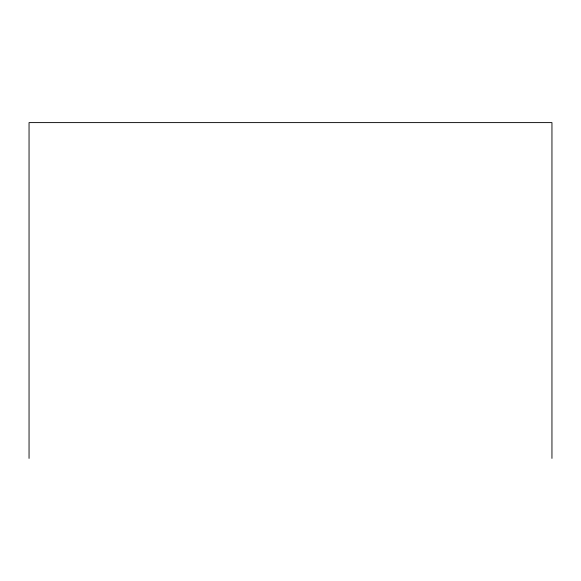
<?xml version="1.0" encoding="UTF-8"?>
<svg xmlns="http://www.w3.org/2000/svg" width="581" height="581" viewBox="0 0 581 581"><rect width="100%" height="100%" fill="white"/><g stroke="black" fill="none" stroke-linecap="round" stroke-linejoin="round"><path stroke-width="0.87" d="M551.95 458.394L551.95 122.606L29.05 122.606L29.05 458.394"/></g></svg>
